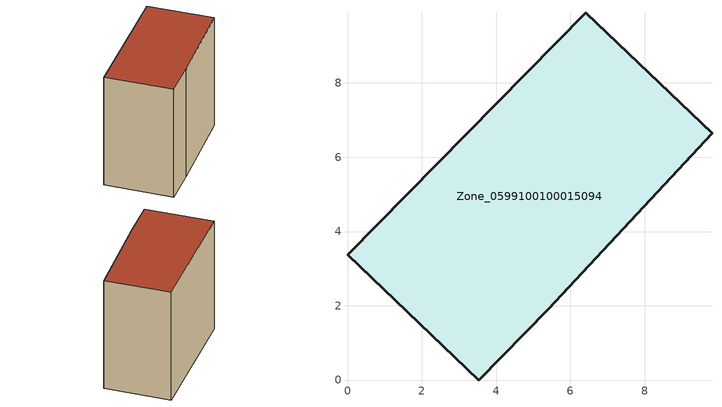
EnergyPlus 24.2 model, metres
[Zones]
Zone_0599100100015094
 floor ground (C_G): 0,3.37 6.41,9.89 9.82,6.64 5.41,1.9 3.54,0 z0
 wall outside (C_F): 6.41,9.89 0,3.37 3.54,0 5.41,1.9 9.82,6.64 6.41,9.89 z0:8.62
 roof outside (C_R): 9.82,6.64 6.41,9.89 0,3.37 3.54,0 5.41,1.9 z8.62
[BUILDING]
Pand.0599100100015094: North Axis=0; Terrain=City; Loads Convergence Tolerance Value=0.04; Temperature Convergence Tolerance Value=0.4; Solar Distribution=FullExterior; Maximum Number of Warmup Days=25; Minimum Number of Warmup Days=1
[Site:Location]
Rotterdam.The.Hague.AP_ZH_NLD Design_Conditions: Latitude=51.96; Longitude=4.45; Time Zone=1; Elevation=-4.5
[SITE:GROUNDTEMPERATURE:BUILDINGSURFACE]
18, 18, 18, 18, 18, 18, 18, 18, 18, 18, 18, 18
[MATERIAL] Thermal Absorptance=0.9; Solar Absorptance=0.7; Visible Absorptance=0.7
Name | Roughness | Thickness | Conductivity | Density | Specific Heat
G.TC.2015-2018 | MediumSmooth | 0.15 | 0.0428571 | 540 | 1210
F.TC.2015-2018 | Rough | 0.3 | 0.0666667 | 1920 | 840
R.TC.2015-2018 | MediumRough | 0.2 | 0.0333333 | 1500 | 1000
[CONSTRUCTION]
C_G: G.TC.2015-2018
C_F: F.TC.2015-2018
C_R: R.TC.2015-2018
[ZONE]
Zone_0599100100015094: Type=1; Multiplier=1; Ceiling Height=Autocalculate; Volume=Autocalculate; Floor Area=autocalculate; Part of Total Floor Area=Yes
[ZONEINFILTRATION:DESIGNFLOWRATE]
Infil_Zone_0599100100015094: Zone or ZoneList or Space or SpaceList=Zone_0599100100015094; Schedule=AlwaysOn; Design Flow Rate Calculation Method=Flow/Area; Flow Rate per Floor Area=0.0015; Constant Term Coefficient=1; Temperature Term Coefficient=0; Velocity Term Coefficient=0; Velocity Squared Term Coefficient=0
[HVACTEMPLATE:ZONE:IDEALLOADSAIRSYSTEM]
Zone_0599100100015094: Maximum Heating Supply Air Temperature=50; Minimum Cooling Supply Air Temperature=13; Maximum Heating Supply Air Humidity Ratio=0.0156; Minimum Cooling Supply Air Humidity Ratio=0.0077; Heating Limit=NoLimit; Cooling Limit=NoLimit; Dehumidification Control Type=ConstantSensibleHeatRatio; Cooling Sensible Heat Ratio=0.7; Dehumidification Setpoint=60; Humidification Control Type=None; Humidification Setpoint=30; Outdoor Air Method=None; Outdoor Air Flow Rate per Person=0.00944; Outdoor Air Flow Rate per Zone Floor Area=0; Outdoor Air Flow Rate per Zone=0; Demand Controlled Ventilation Type=None; Outdoor Air Economizer Type=NoEconomizer; Heat Recovery Type=None; Sensible Heat Recovery Effectiveness=0.7; Latent Heat Recovery Effectiveness=0.65
[ZONECONTROL:THERMOSTAT]
ThermostatControl_Zone_0599100100015094: Zone or ZoneList=Zone_0599100100015094; Control Type Schedule=DualSetpointControlType; Control 1=Thermostat_Zone_0599100100015094; Temperature Difference Between Cutout And Setpoint=0
[THERMOSTATSETPOINT:DUALSETPOINT]
Thermostat_Zone_0599100100015094: Heating Setpoint Temperature Schedule=HeatingSetpoint_Zone_0599100100015094; Cooling Setpoint Temperature Schedule=CoolingSetpoint_Zone_0599100100015094
[SCHEDULE:COMPACT]
HeatingSetpoint_Zone_0599100100015094: Through: 12/31, For: AllDays, Until: 24:00, 21
CoolingSetpoint_Zone_0599100100015094: Through: 12/31, For: AllDays, Until: 24:00, 24
DualSetpointControlType: Through: 12/31, For: AllDays, Until: 24:00, 4
AlwaysOn: Through: 12/31, For: AllDays, Until: 24:00, 1
